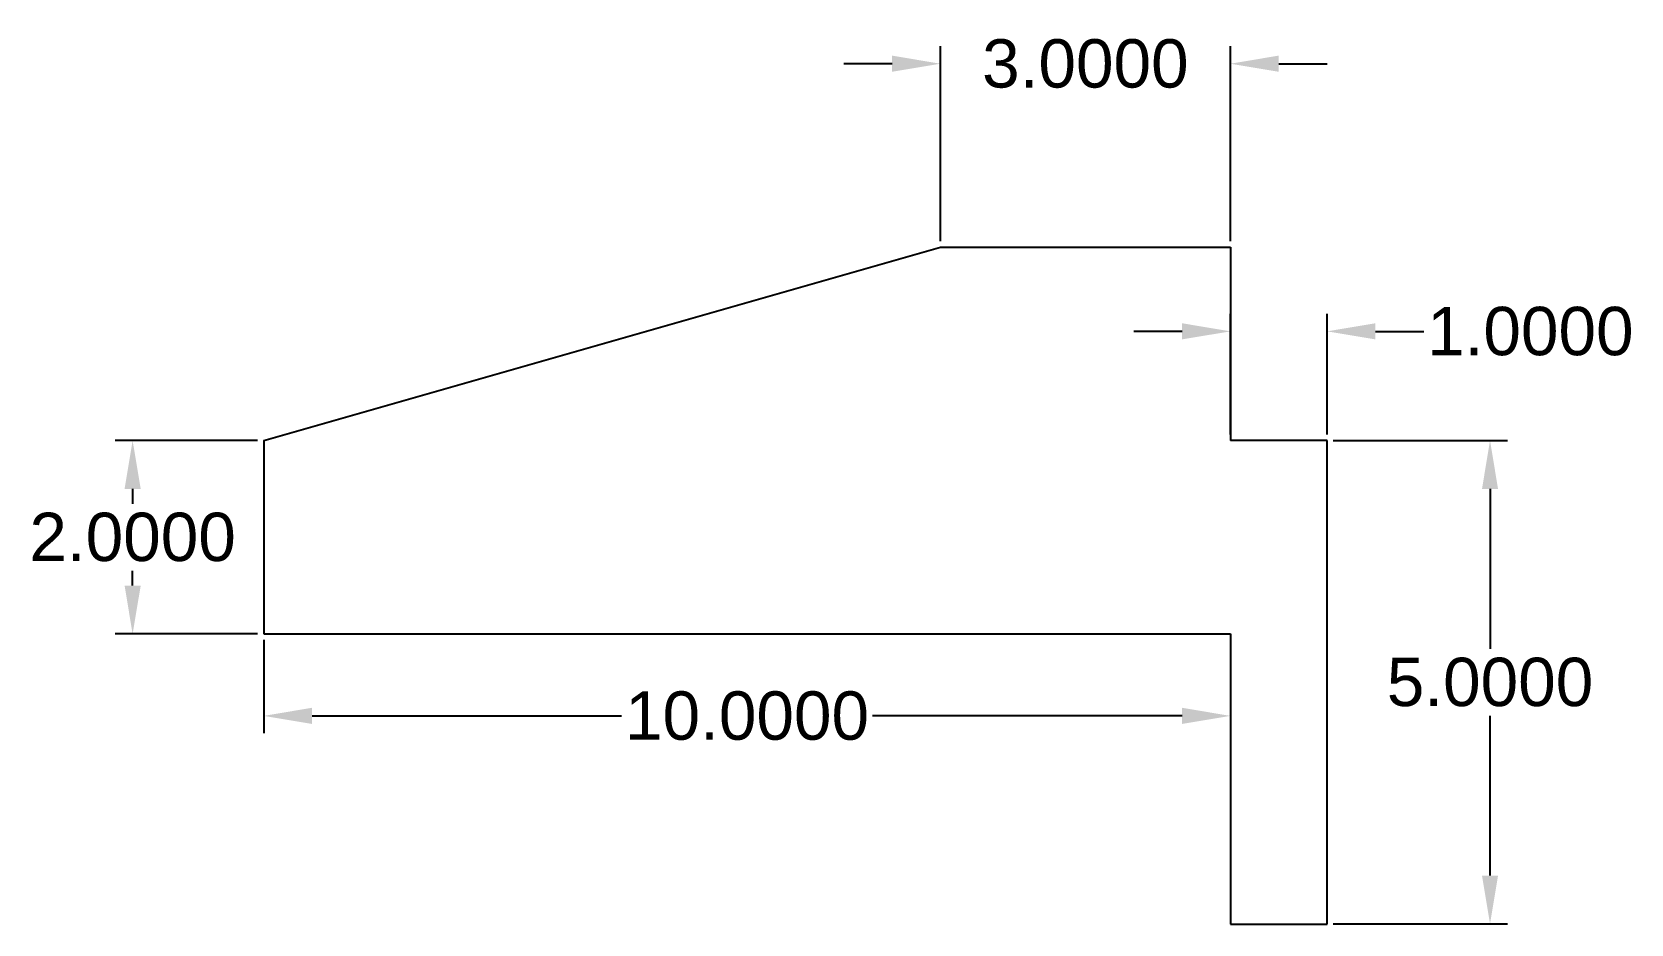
# Model space of a CAD drawing. Header units: millimetres. Extents: x 10.2 to 26.7, y 11.2 to 20.4.
import ezdxf

# ---------------------------------------------------------------- set-up
doc = ezdxf.new("R2010")
doc.units = ezdxf.units.MM
doc.header["$MEASUREMENT"] = 0
doc.layers.add('conector1', color=231, linetype='Continuous')
doc.layers.add('dimensiuni', color=240, linetype='Continuous')
doc.styles.get("Standard").update_dxf_attribs({"font": 'arial.ttf'})
doc.dimstyles.get("Standard").update_dxf_attribs({"dimtxt": 0.5, "dimasz": 0.5, "dimexe": 0.18, "dimexo": 0.0625, "dimgap": 0.09, "dimtad": 0, "dimtih": 1, "dimtoh": 1, "dimdec": 4, "dimzin": 0, "dimdsep": 46, "dimtxsty": 'Standard', "dimcen": 0.09, "dimadec": 0, "dimazin": 0, "dimtfac": 1, "dimtdec": 4, "dimtofl": 0, "dimtmove": 0, "dimatfit": 3, "dimfxl": 1, "dimtolj": 1, "dimtzin": 0, "dimarcsym": 0})

# ---------------------------------------------------------------- blocks, each defined once
blk = doc.blocks.new('*D1')
at = {"layer": 'Defpoints', "color": 0, "transparency": 16777216}
for p in [(12.556, 14.203), (22.556, 14.203), (22.556, 13.355)]:
    blk.add_point(p, dxfattribs=at)
at = {"layer": 'dimensiuni', "color": 0, "lineweight": -2, "transparency": 16777216}
for p, q in [((12.556, 14.14), (12.556, 13.175)), ((22.556, 14.14), (22.556, 13.175)), ((13.056, 13.355), (16.258, 13.355)), ((22.056, 13.355), (18.853, 13.355))]:
    blk.add_line(p, q, dxfattribs=at)
at = {"layer": 'dimensiuni', "color": 0, "transparency": 16777216}
for points in [[(13.056, 13.439), (13.056, 13.272), (12.556, 13.355)], [(22.056, 13.439), (22.056, 13.272), (22.556, 13.355)]]:
    blk.add_solid(points, dxfattribs=at)
at = {"layer": 'dimensiuni', "color": 0, "transparency": 16777216, "insert": (17.556, 13.355), "char_height": 0.5, "attachment_point": 5}
blk.add_mtext('\\A1;10.0000', dxfattribs=at)
blk = doc.blocks.new('*D2')
at = {"layer": 'Defpoints', "color": 0, "transparency": 16777216}
for p in [(12.556, 16.203), (11.2, 14.203), (12.556, 14.203)]:
    blk.add_point(p, dxfattribs=at)
at = {"layer": 'dimensiuni', "color": 0, "lineweight": -2, "transparency": 16777216}
for p, q in [((12.493, 16.203), (11.02, 16.203)), ((11.2, 15.703), (11.2, 15.548)), ((11.2, 14.703), (11.2, 14.857)), ((12.493, 14.203), (11.02, 14.203))]:
    blk.add_line(p, q, dxfattribs=at)
at = {"layer": 'dimensiuni', "color": 0, "transparency": 16777216}
for points in [[(11.117, 15.703), (11.284, 15.703), (11.2, 16.203)], [(11.117, 14.703), (11.284, 14.703), (11.2, 14.203)]]:
    blk.add_solid(points, dxfattribs=at)
at = {"layer": 'dimensiuni', "color": 0, "transparency": 16777216, "insert": (11.2, 15.203), "char_height": 0.5, "attachment_point": 5}
blk.add_mtext('\\A1;2.0000', dxfattribs=at)
blk = doc.blocks.new('*D3')
at = {"layer": 'Defpoints', "color": 0, "transparency": 16777216}
for p in [(22.556, 20.1), (19.556, 18.203), (22.556, 18.203)]:
    blk.add_point(p, dxfattribs=at)
at = {"layer": 'dimensiuni', "color": 0, "lineweight": -2, "transparency": 16777216}
for p, q in [((19.556, 18.265), (19.556, 20.28)), ((22.556, 18.265), (22.556, 20.28)), ((19.056, 20.1), (18.556, 20.1)), ((23.056, 20.1), (23.556, 20.1))]:
    blk.add_line(p, q, dxfattribs=at)
at = {"layer": 'dimensiuni', "color": 0, "transparency": 16777216}
for points in [[(19.056, 20.184), (19.056, 20.017), (19.556, 20.1)], [(23.056, 20.184), (23.056, 20.017), (22.556, 20.1)]]:
    blk.add_solid(points, dxfattribs=at)
at = {"layer": 'dimensiuni', "color": 0, "transparency": 16777216, "insert": (21.056, 20.1), "char_height": 0.5, "attachment_point": 5}
blk.add_mtext('\\A1;3.0000', dxfattribs=at)
blk = doc.blocks.new('*D4')
at = {"layer": 'Defpoints', "color": 0, "transparency": 16777216}
for p in [(23.556, 16.203), (23.556, 11.203), (25.242, 11.203)]:
    blk.add_point(p, dxfattribs=at)
at = {"layer": 'dimensiuni', "color": 0, "lineweight": -2, "transparency": 16777216}
for p, q in [((23.618, 16.203), (25.422, 16.203)), ((25.242, 15.703), (25.242, 14.048)), ((25.242, 11.703), (25.242, 13.357)), ((23.618, 11.203), (25.422, 11.203))]:
    blk.add_line(p, q, dxfattribs=at)
at = {"layer": 'dimensiuni', "color": 0, "transparency": 16777216}
for points in [[(25.159, 15.703), (25.325, 15.703), (25.242, 16.203)], [(25.159, 11.703), (25.325, 11.703), (25.242, 11.203)]]:
    blk.add_solid(points, dxfattribs=at)
at = {"layer": 'dimensiuni', "color": 0, "transparency": 16777216, "insert": (25.242, 13.703), "char_height": 0.5, "attachment_point": 5}
blk.add_mtext('\\A1;5.0000', dxfattribs=at)
blk = doc.blocks.new('*D5')
at = {"layer": 'Defpoints', "color": 0, "transparency": 16777216}
for p in [(23.556, 17.332), (22.556, 16.203), (23.556, 16.203)]:
    blk.add_point(p, dxfattribs=at)
at = {"layer": 'dimensiuni', "color": 0, "lineweight": -2, "transparency": 16777216}
for p, q in [((22.556, 16.265), (22.556, 17.512)), ((23.556, 16.265), (23.556, 17.512)), ((22.056, 17.332), (21.556, 17.332)), ((24.056, 17.332), (24.556, 17.332))]:
    blk.add_line(p, q, dxfattribs=at)
at = {"layer": 'dimensiuni', "color": 0, "transparency": 16777216}
for points in [[(22.056, 17.416), (22.056, 17.249), (22.556, 17.332)], [(24.056, 17.416), (24.056, 17.249), (23.556, 17.332)]]:
    blk.add_solid(points, dxfattribs=at)
at = {"layer": 'dimensiuni', "color": 0, "transparency": 16777216, "insert": (25.659, 17.332), "char_height": 0.5, "attachment_point": 5}
blk.add_mtext('\\A1;1.0000', dxfattribs=at)

msp = doc.modelspace()

# ---------------------------------------------------------------- linework, layer by layer
at = {"layer": 'conector1'}
for p, q in [((12.55578, 16.20257), (19.55578, 18.20257)), ((19.55578, 18.20257), (22.55578, 18.20257)), ((22.55578, 18.20257), (22.55578, 16.20257)), ((12.55578, 16.20257), (12.55578, 14.20257)), ((23.55578, 16.20257), (22.55578, 16.20257)), ((23.55578, 11.20257), (23.55578, 16.20257)), ((12.55578, 14.20257), (22.55578, 14.20257)), ((22.55578, 14.20257), (22.55578, 11.20257)), ((22.55578, 11.20257), (23.55578, 11.20257))]:
    msp.add_line(p, q, dxfattribs=at)

# ---------------------------------------------------------------- dimensions: what is measured, and where the dimension line sits
at = {"layer": 'dimensiuni'}
for base, p1, p2, picture, middle in [((22.55578, 20.10022), (19.55578, 18.20257), (22.55578, 18.20257), '*D3', (21.05578, 20.10022)), ((23.55578, 17.33225), (22.55578, 16.20257), (23.55578, 16.20257), '*D5', (25.65925, 17.33225)), ((22.55578, 13.35527), (12.55578, 14.20257), (22.55578, 14.20257), '*D1', (17.55578, 13.35527))]:
    dim = msp.add_linear_dim(base=base, p1=p1, p2=p2, dimstyle='Standard', dxfattribs=at)
    dim.commit()
    dim.dimension.update_dxf_attribs({"geometry": picture, "text_midpoint": middle})
for base, p1, p2, picture, middle in [((11.20031, 14.20257), (12.55578, 16.20257), (12.55578, 14.20257), '*D2', (11.20031, 15.20257)), ((25.24202, 11.20257), (23.55578, 16.20257), (23.55578, 11.20257), '*D4', (25.24202, 13.70257))]:
    dim = msp.add_linear_dim(base=base, p1=p1, p2=p2, angle=90, dimstyle='Standard', dxfattribs=at)
    dim.commit()
    dim.dimension.update_dxf_attribs({"geometry": picture, "text_midpoint": middle})

doc.saveas('drawing.dxf')
